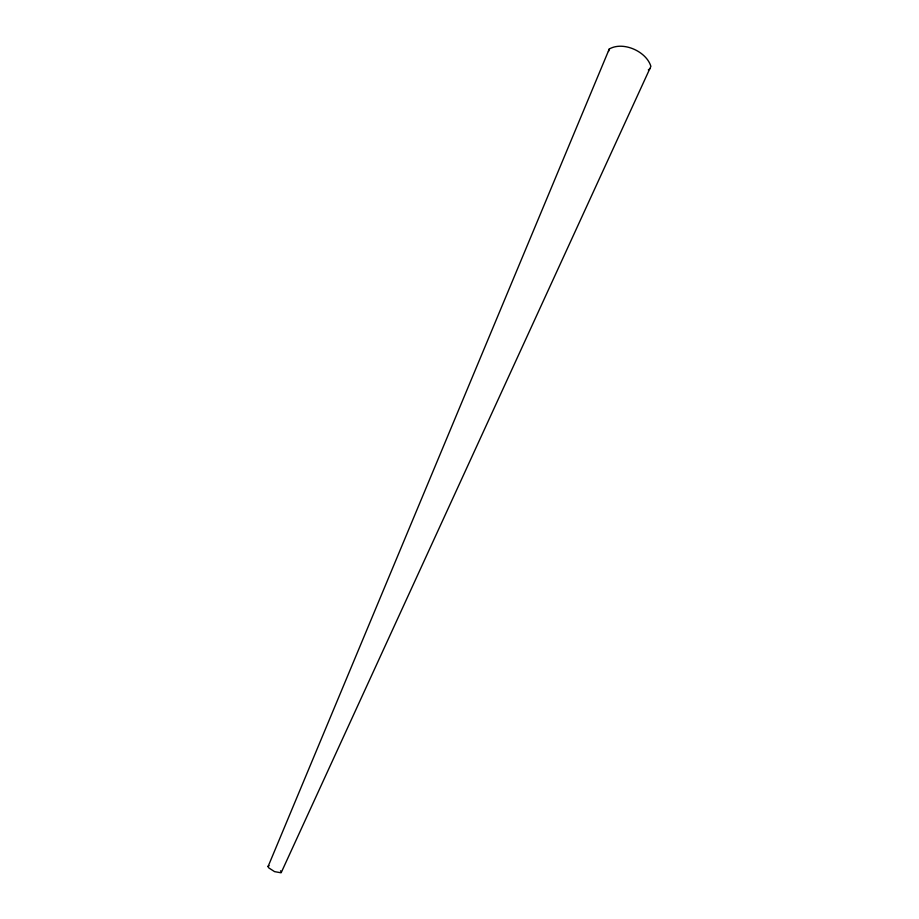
<?xml version="1.0" encoding="UTF-8"?>
<svg xmlns="http://www.w3.org/2000/svg" width="919" height="919" viewBox="0 0 919 919"><rect width="100%" height="100%" fill="white"/><g stroke="black" fill="none" stroke-linecap="round" stroke-linejoin="round"><path stroke-width="1.38" d="M608.481 51.51L609.263 49.017C623.048 40.999 646.344 51.315 650.893 66.352L281.352 872.315M268.107 866.468L609.263 49.017M648.32 69.924L649.894 68.776M269.095 865.767L268.394 865.997A9.075 2.343 24.7 0 0 268.899 867.973L274.574 871.637L281.088 872.797A9.087 2.355 24.7 0 0 280.525 870.81"/></g></svg>
